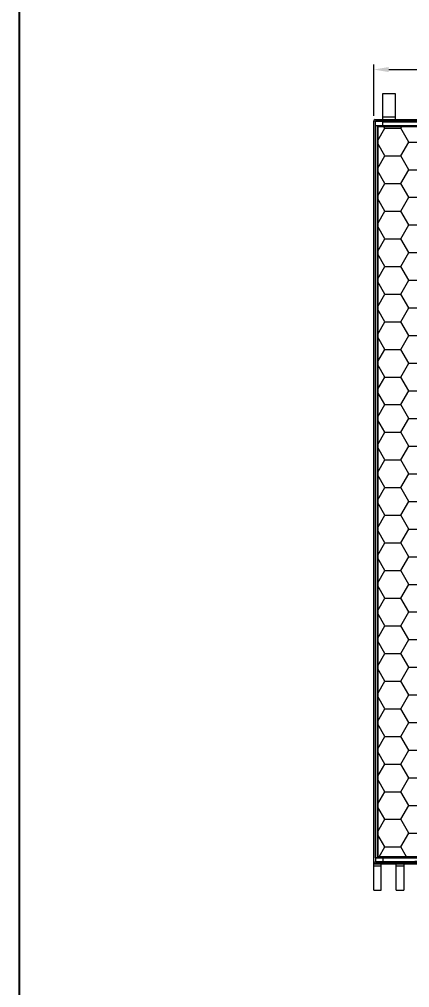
# Model space of a CAD drawing. Header units: millimetres. Extents: x 0 to 1782, y 0 to 1260.
# Drawn here: x 0 to 155.3, y 630 to 1015.2 of the extents above; entities that cross this region are included whole.
import ezdxf

# ---------------------------------------------------------------- set-up
doc = ezdxf.new("R2010")
doc.units = ezdxf.units.MM
doc.header["$LTSCALE"] = 0.1
doc.layers.get('0').update_dxf_attribs({"lineweight": 13})
doc.layers.get('Defpoints').update_dxf_attribs({"lineweight": 9})
doc.layers.add('图框', color=7, linetype='Continuous')
doc.layers.add('标注', color=251, linetype='Continuous', lineweight=9)
doc.styles.get("Standard").update_dxf_attribs({"font": 'arial.ttf'})
doc.dimstyles.new('STANDARD 4', dxfattribs={"dimscale": 4, "dimtxt": 2.5, "dimasz": 1.5, "dimexe": 0.5, "dimexo": 0.5, "dimgap": 0.5, "dimtad": 1, "dimtoh": 1, "dimdec": 1, "dimzin": 12, "dimdsep": 46, "dimtxsty": 'Standard', "dimcen": 0, "dimclrd": 256, "dimclre": 256, "dimclrt": 256, "dimadec": 0, "dimazin": 0, "dimtp": 0.01, "dimtm": 0.01, "dimtfac": 1, "dimtdec": 1, "dimtofl": 0, "dimtmove": 0, "dimatfit": 3, "dimfxl": 1, "dimtolj": 1, "dimtzin": 4, "dimlwd": -1, "dimlwe": -1, "dimarcsym": 0})

# ---------------------------------------------------------------- blocks, each defined once
blk = doc.blocks.new('A4-H')
at = {"layer": '图框'}
blk.add_lwpolyline([(0, 210.021), (297, 210.021), (297, 0), (0, 0)], close=True, dxfattribs=at)
blk = doc.blocks.new('*D4')
at = {"layer": 'Defpoints', "color": 0, "transparency": 16777216}
for p in [(351.21, 995.27), (140.99, 974.83), (351.21, 974.83)]:
    blk.add_point(p, dxfattribs=at)
at = {"layer": '标注', "transparency": 16777216}
for p, q in [((140.99, 976.83), (140.99, 997.27)), ((146.99, 995.27), (345.21, 995.27)), ((351.21, 976.83), (351.21, 997.27))]:
    blk.add_line(p, q, dxfattribs=at)
for points in [[(146.99, 996.27), (146.99, 994.27), (140.99, 995.27)], [(345.21, 996.27), (345.21, 994.27), (351.21, 995.27)]]:
    blk.add_solid(points, dxfattribs=at)
at = {"layer": '标注', "transparency": 16777216, "insert": (246.1, 1002.37), "char_height": 10, "attachment_point": 5}
blk.add_mtext('\\A1;210', dxfattribs=at)

msp = doc.modelspace()

# ---------------------------------------------------------------- hatches: boundary and pattern name
at = {"layer": '标注'}
h = msp.add_hatch(dxfattribs=at)
h.set_pattern_fill('HONEY', color=256, scale=2)
h.set_pattern_definition([(0, (631.211, 141.5306), (9.525, 5.49926), [6.35, -12.7]), (120, (631.211, 141.5306), (-9.525, 5.49926), [6.35, -12.7]), (60, (631.211, 141.5306), (2e-08, 10.998523), [-12.7, 6.35])])
edge = h.paths.add_edge_path()
edge.add_spline(control_points=[(349.58, 812.21), (337.65, 826.91), (308.87, 854.53), (234.31, 863.25), (184.37, 916.54), (164.79, 958.13), (158.76, 972.55)], knot_values=[29.485286, 29.485286, 29.485286, 29.485286, 84.993062, 150.670041, 241.548536, 288.497234, 288.497234, 288.497234, 288.497234], degree=3, periodic=0)
edge.add_line((158.76, 972.55), (142.62, 972.55))
edge.add_line((142.62, 972.55), (142.62, 682.05))
edge.add_line((142.62, 682.05), (218.71, 682.05))
edge.add_line((218.71, 682.05), (225.74, 694.05))
edge.add_line((225.74, 694.05), (236.52, 694.05))
edge.add_line((236.52, 694.05), (242.52, 683.65))
edge.add_line((242.52, 683.65), (249.68, 683.65))
edge.add_line((249.68, 683.65), (255.68, 694.05))
edge.add_line((255.68, 694.05), (266.46, 694.05))
edge.add_line((266.46, 694.05), (273.49, 682.05))
edge.add_line((273.49, 682.05), (349.58, 682.05))
edge.add_line((349.58, 682.05), (349.58, 812.21))

# ---------------------------------------------------------------- linework, layer by layer
for p, q in [((144.6, 975.33), (144.6, 985.8)), ((144.6, 985.8), (149.6, 985.8)), ((149.6, 985.8), (149.6, 975.33)), ((140.99, 679.77), (140.99, 974.83)), ((141.72, 974.59), (140.99, 974.83)), ((140.99, 679.77), (140.99, 974.83)), ((141.72, 974.59), (140.99, 974.83)), ((141.1, 975.3), (141.33, 975.3)), ((142.22, 975.09), (141.49, 975.33)), ((141.49, 975.33), (350.7, 975.33)), ((142.22, 975.09), (141.49, 975.33)), ((141.49, 975.33), (350.7, 975.33)), ((149.6, 976.3), (144.6, 976.3)), ((141.7, 972.88), (141.72, 972.88)), ((141.7, 682.77), (141.7, 972.03)), ((141.7, 682.77), (141.7, 972.03)), ((141.72, 972.88), (141.72, 974.59)), ((141.72, 972.91), (141.72, 974.59)), ((142.56, 681.71), (142.56, 972.91)), ((142.56, 681.71), (142.56, 972.88)), ((144.42, 972.87), (142.56, 972.88)), ((349.58, 972.55), (142.62, 972.55)), ((144.67, 972.92), (144.67, 974.53)), ((144.67, 972.92), (144.67, 974.53)), ((141.7, 682.57), (141.7, 682.77)), ((141.7, 681.71), (141.7, 682.57)), ((141.72, 680.01), (140.99, 679.77)), ((141.72, 680.01), (140.99, 679.77)), ((141, 668.8), (141, 679.47)), ((144, 678.3), (141, 678.3)), ((141.1, 679.46), (141.1, 679.3)), ((141.33, 679.3), (141.1, 679.3)), ((141.1, 679.3), (141.33, 679.3)), ((142.22, 679.51), (141.49, 679.27)), ((142.22, 679.51), (141.49, 679.27)), ((350.7, 679.27), (141.49, 679.27)), ((141.49, 679.27), (350.7, 679.27)), ((141.72, 681.71), (141.7, 681.71)), ((141.72, 681.71), (141.72, 680.01)), ((141.72, 681.69), (141.72, 680.01)), ((144, 668.8), (144, 679.27)), ((144.67, 681.68), (144.67, 680.06)), ((144.67, 681.68), (144.67, 680.06)), ((150, 668.8), (150, 679.27)), ((153, 678.3), (150, 678.3)), ((153, 679.27), (153, 668.8)), ((141, 668.8), (144, 668.8)), ((150, 668.8), (153, 668.8))]:
    msp.add_line(p, q)
for centre, radius, start, end in [((142.22, 974.59), 0.5, 90.0803, 179.9895), ((142.22, 974.59), 0.5, 90.0803, 179.9895), ((246.1, 22817.93), 21843.13, 269.734277, 270.265723), ((246.1, 22817.93), 21843.13, 269.734277, 270.265723), ((-154.91, 972.45), 296.62, 359.9175, 0.0878), ((-154.91, 972.45), 296.62, 359.9175, 0.0825), ((246.1, 22873.76), 21899.47, 269.734619, 270.265381), ((246.1, 22873.76), 21899.47, 269.734619, 270.265381), ((-284.72, 682.24), 426.43, 359.9252, 0.0705), ((142.22, 680.01), 0.5, 180.0105, 269.9196), ((142.22, 680.01), 0.5, 180.0105, 269.9197), ((246.1, -21219.17), 21899.47, 89.734619, 90.265381), ((246.1, -21219.17), 21899.47, 89.734619, 90.265381), ((246.1, -21163.33), 21843.13, 89.734277, 90.265723), ((246.1, -21163.33), 21843.13, 89.734277, 90.265723)]:
    msp.add_arc(centre, radius, start, end)
for centre, major_axis, ratio, start_param, end_param in [((141.49, 974.83), (0.475, -0.158), 0.998478, 1.89276, 3.462643), ((141.49, 974.83), (0.475, -0.158), 0.998478, 1.89276, 3.462643), ((246.1, 969.64), (388.5, 0), 0.008727, 1.298735, 1.842858), ((142.2, 972.88), (0.5, 0), 0.008727, 0.785398, 3.089233), ((145.71, 972.88), (4, 0), 0.008727, 1.834946, 3.089233), ((246.1, 969.64), (388.5, 0), 0.008727, 7.589832, 8.118132), ((141.49, 679.77), (0.475, 0.158), 0.998478, 2.820542, 4.390425), ((142.2, 681.71), (0.5, 0), 0.008727, -3.089233, -0.785398), ((145.71, 681.71), (4, 0), 0.008727, -3.089233, -1.834946), ((246.1, 684.95), (388.5, 0), 0.008727, -1.834946, -1.306646)]:
    msp.add_ellipse(centre, major_axis=major_axis, ratio=ratio, start_param=start_param, end_param=end_param)
at = {"extrusion": (0, 0, -1)}
for centre, major_axis, ratio, start_param, end_param in [((141.49, 679.77), (0.475, 0.158), 0.998478, 1.89276, 3.462643), ((246.1, 684.95), (388.5, 0), 0.008727, 1.298735, 1.842858)]:
    msp.add_ellipse(centre, major_axis=major_axis, ratio=ratio, start_param=start_param, end_param=end_param, dxfattribs=at)
for points, knots in [([(144.8, 975.03), (144.46, 975.03), (143.99, 975.04), (143.38, 975.04), (143.01, 975.05), (142.7, 975.06), (142.47, 975.06), (142.32, 975.08), (142.24, 975.08), (142.22, 975.09)], [0, 0, 0, 0, 0.386587, 0.554776, 0.700583, 0.820582, 0.911803, 0.972069, 1, 1, 1, 1]), ([(144.8, 975.03), (144.46, 975.03), (143.99, 975.04), (143.38, 975.04), (143.01, 975.05), (142.7, 975.06), (142.47, 975.06), (142.32, 975.08), (142.24, 975.08), (142.22, 975.09)], [0, 0, 0, 0, 0.386587, 0.554776, 0.700583, 0.820582, 0.911803, 0.972069, 1, 1, 1, 1]), ([(144.67, 974.53), (144.67, 974.65), (144.68, 974.81), (144.73, 974.97), (144.78, 975.03), (144.8, 975.03)], [0, 0, 0, 0, 0.661433, 0.880209, 1, 1, 1, 1]), ([(144.67, 974.53), (144.67, 974.65), (144.68, 974.81), (144.73, 974.97), (144.78, 975.03), (144.8, 975.03)], [0, 0, 0, 0, 0.661433, 0.880209, 1, 1, 1, 1]), ([(144.67, 974.53), (144.29, 974.53), (143.74, 974.54), (143.05, 974.54), (142.62, 974.55), (142.27, 974.56), (142.01, 974.56), (141.83, 974.58), (141.74, 974.58), (141.72, 974.59)], [0, 0, 0, 0, 0.386624, 0.554829, 0.700648, 0.820653, 0.911872, 0.972123, 1, 1, 1, 1]), ([(144.67, 974.53), (144.29, 974.53), (143.74, 974.54), (143.05, 974.54), (142.62, 974.55), (142.27, 974.56), (142.01, 974.56), (141.83, 974.58), (141.74, 974.58), (141.72, 974.59)], [0, 0, 0, 0, 0.386624, 0.554829, 0.700648, 0.820653, 0.911872, 0.972123, 1, 1, 1, 1]), ([(144.67, 680.06), (144.29, 680.06), (143.74, 680.06), (143.05, 680.05), (142.62, 680.04), (142.27, 680.04), (142.01, 680.03), (141.83, 680.02), (141.74, 680.02), (141.72, 680.01)], [0, 0, 0, 0, 0.386686, 0.554902, 0.700705, 0.820693, 0.911894, 0.972131, 1, 1, 1, 1]), ([(144.67, 680.06), (144.29, 680.06), (143.74, 680.06), (143.05, 680.05), (142.62, 680.04), (142.27, 680.04), (142.01, 680.03), (141.83, 680.02), (141.74, 680.02), (141.72, 680.01)], [0, 0, 0, 0, 0.386624, 0.554829, 0.700648, 0.820653, 0.911872, 0.972123, 1, 1, 1, 1]), ([(144.8, 679.56), (144.46, 679.56), (143.99, 679.56), (143.38, 679.55), (143.01, 679.54), (142.7, 679.54), (142.47, 679.53), (142.32, 679.52), (142.24, 679.52), (142.22, 679.51)], [0, 0, 0, 0, 0.386649, 0.55485, 0.700641, 0.820622, 0.911825, 0.972077, 1, 1, 1, 1]), ([(144.8, 679.56), (144.46, 679.56), (143.99, 679.56), (143.38, 679.55), (143.01, 679.54), (142.7, 679.54), (142.47, 679.53), (142.32, 679.52), (142.24, 679.52), (142.22, 679.51)], [0, 0, 0, 0, 0.386587, 0.554776, 0.700583, 0.820582, 0.911803, 0.972069, 1, 1, 1, 1]), ([(144.8, 679.56), (144.78, 679.57), (144.73, 679.62), (144.68, 679.79), (144.67, 679.95), (144.67, 680.06)], [0, 0, 0, 0, 0.119791, 0.338566, 1, 1, 1, 1]), ([(144.67, 680.06), (144.67, 679.95), (144.68, 679.79), (144.73, 679.62), (144.78, 679.57), (144.8, 679.56)], [0, 0, 0, 0, 0.661433, 0.880209, 1, 1, 1, 1])]:
    msp.add_open_spline(points, degree=3, knots=knots)
at = {"layer": '标注'}
for p, q in [((142.62, 972.55), (142.62, 682.05)), ((142.62, 972.55), (158.76, 972.55)), ((349.58, 682.05), (142.62, 682.05))]:
    msp.add_line(p, q, dxfattribs=at)

# ---------------------------------------------------------------- block references
at = {"layer": '图框', "xscale": 5.99936514651, "yscale": 5.99936514651, "zscale": 5.99936514651}
msp.add_blockref('A4-H', (0, 0), dxfattribs=at)

# ---------------------------------------------------------------- dimensions: what is measured, and where the dimension line sits
at = {"layer": '标注'}
dim = msp.add_linear_dim(base=(351.21, 995.27), p1=(140.99, 974.83), p2=(351.21, 974.83), dimstyle='STANDARD 4', override={"dimdec": 0}, dxfattribs=at)
dim.commit()
dim.dimension.update_dxf_attribs({"geometry": '*D4', "text_midpoint": (246.1, 1002.37)})

doc.saveas('drawing.dxf')
